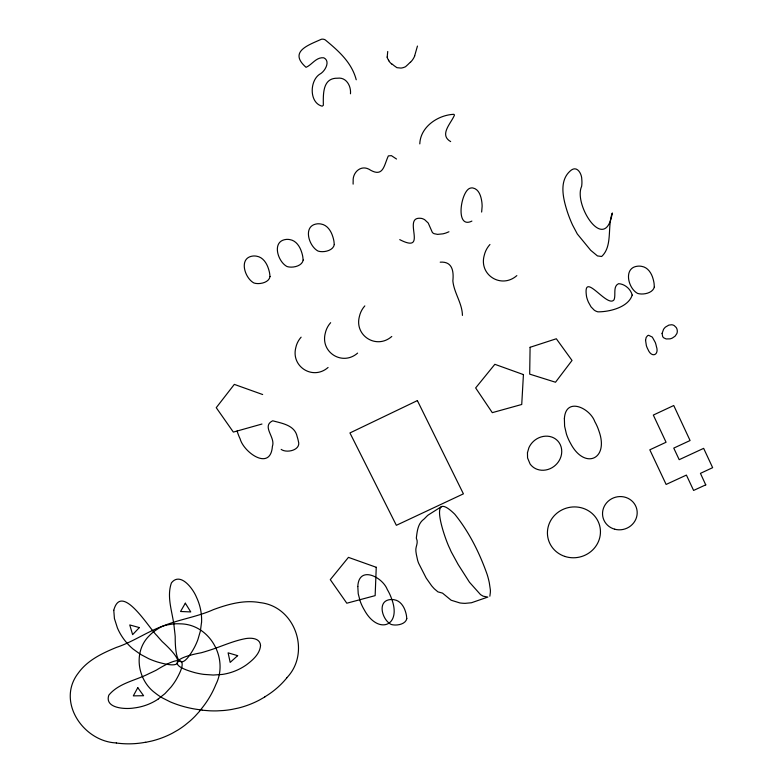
<?xml version="1.0" encoding="UTF-8"?>
<svg xmlns="http://www.w3.org/2000/svg" width="783" height="783" viewBox="0 0 783 783"><rect width="100%" height="100%" fill="white"/><g stroke="black" fill="none" stroke-linecap="round" stroke-linejoin="round"><path stroke-width="1.17" d="M419.796 143.896C420.363 126.758 438.069 114.964 453.895 114.308L454.483 115.032C451.302 123.107 438.744 134.774 450.665 141.596M417.447 46.05L414.638 55.906M201.544 622.231L200.389 631.039L197.874 639.652A75.53 71.723 22.1 0 1 194.321 647.619C178.71 675.886 175.089 656.555 175.206 636.599A206.105 192.706 28.4 0 0 174.335 628.778C173.151 613.627 166.133 597.791 171.438 582.846C180.335 571.629 193 588.659 196.396 597.038A56.484 53.665 20.8 0 1 201.574 622.231M387.732 51.482L387.194 57.081M612.257 213.191C607.099 226.404 612.913 246.146 601.647 256.491L597.458 255.924L590.685 250.286L577.316 233.99L572.569 225.034A140.725 134.099 -44.5 0 1 567.372 211.87C563.124 198.579 558.357 179.953 571.433 169.98C577.502 165.702 581.867 174.227 581.789 179.395A28.051 27.199 -47 0 1 581.622 186.403C573.136 204.627 605.23 254.945 612.257 213.182M481.643 212.056L482.122 206.399A36.517 35.91 -50 0 0 481.829 201.965C481.075 196.484 479.088 189.085 472.756 187.949A6.43 6.293 -50.1 0 0 470.006 188.243C460.796 191.15 454.854 229.605 471.895 221.09M489.855 596.206L490.315 592.711A24.185 23.108 -3.9 0 0 490.364 589.893L489.297 582.709A106.165 101.575 2.6 0 0 488.181 578.02L487.907 577.012A73.064 69.912 -0.1 0 0 487.065 574.223C479.46 552.749 469.105 531.96 454.747 514.186C426.666 486.752 445.136 539.712 449.794 548.521A70.264 67.436 -10.3 0 0 451.292 551.946L458.153 564.494L469.477 582.239L480.517 594.61L483.16 596.186L487.829 597.077L471.454 602.753L465.112 603.35A44.964 43.124 -5 0 1 459.915 602.949L451.145 600.228L442.522 593.123L437.912 591.86L434.389 588.865A72.594 69.677 -7.4 0 1 431.56 585.704L426.206 578.079L418.699 563.378A31.281 30.057 -3.8 0 1 417.633 560.315L416.399 554.658A95.976 91.993 -9.2 0 1 415.92 551.486C415.098 546.475 418.836 543.412 416.331 538.117C417.173 531.265 417.848 523.426 424.034 519.07A63.629 61.886 0.4 0 0 425.658 517.436L426.901 516.173A16.737 16.13 -4 0 1 428.272 514.979L441.837 506.395M286.715 677.863C311.135 652.709 295.299 606.365 260.093 602.626C244.208 599.67 228.186 604.173 213.368 609.644C197.257 616.877 179.561 619.284 163.285 625.911A53.293 50.406 16.7 0 0 158.822 628.23L154.672 630.961A43.956 41.607 17.2 0 0 149.034 635.982C133.032 651.926 137.475 679.947 155.005 692.838A56.112 53.215 17 0 0 162.541 697.996L170.283 701.891A104.942 100.126 16.6 0 0 202.18 710.015M199.685 711.15L195.084 716.21A102.172 96.573 21.3 0 1 189.662 721.339L184.808 725.293A95.369 90.123 20.9 0 1 178.103 729.922L172.573 733.103A93.833 88.665 20.8 0 1 151.677 741.051L145.687 742.333M410.331 62.239L408.726 63.746A23.304 22.697 -68.2 0 0 407.972 64.5L405.555 66.692A4.326 4.209 -71.7 0 1 404.811 67.025L403.813 67.426A13.291 12.929 -72.6 0 1 400.974 68.072L396.932 67.681L393.898 65.537A15.239 14.867 -73.7 0 0 392.9 64.695L391.882 63.971M158.078 699.121L164.988 693.601L171.037 687.053A75.217 71.116 22 0 0 176.009 679.957C192.412 651.495 172.681 659.981 156.346 670.131A210.881 201.603 32.2 0 1 149.181 673.537C135.772 680.535 118.742 682.972 108.798 695.187C104.325 708.449 125.407 709.427 133.991 707.989A56.18 53.087 20.9 0 0 158.097 699.15M264.918 696.909L259.594 699.953A94.469 90.025 16.2 0 1 238.404 708.047L231.983 709.398A96.015 91.513 16.2 0 1 223.615 710.504L217.116 710.876A102.886 98.139 16.4 0 1 209.315 710.778L202.171 710.201M328.077 367.472C313.053 380.646 290.894 366.777 295.778 347.74A23.196 22.942 9.3 0 1 301.112 337.17M357.606 353.104C342.514 366.346 320.276 352.428 325.258 333.294A23.275 23.05 -1.6 0 1 330.651 322.674M391.774 336.475C376.613 349.795 354.268 335.819 359.377 316.577A23.392 23.157 -15.4 0 1 364.829 305.899M516.839 275.606C501.404 289.221 478.687 275.009 484.237 255.395A23.96 23.412 -38 0 1 489.943 244.502M448.953 231.768L446.056 232.952A29.225 28.756 -51.2 0 1 442.855 233.843L437.56 234.381L434.085 233.677A4.992 4.923 -46.2 0 1 432.304 232.326L428.232 223.038L424.67 219.7A13.311 13.145 -47.3 0 0 421.783 218.467C400.632 214.973 429.573 255.004 399.741 239.627M705.796 484.834L693.601 490.442L686.407 475.085L666.127 484.442L649.812 449.814L666.069 442.248L653.316 415.068L673.742 405.516L690.077 440.526L673.762 448.101L679.194 459.68L703.653 448.356L712.647 467.666L700.442 473.363L705.757 484.922M261.962 424.034L233.344 432.079L216.245 407.679L234.323 384.384L262.667 394.534M116.324 742.93C83.429 741.609 56.151 701.617 78.261 673.126C87.432 660.265 102.201 653.257 116.393 647.424C132.533 642.07 146.558 632.087 162.433 626.243A53.264 50.357 17.1 0 1 167.347 624.903L172.368 624.061A43.956 41.597 17.4 0 1 180.188 623.836C209.795 624.061 228.939 658.581 215.902 684.391A104.217 98.541 21.5 0 1 199.528 711.023M440.212 262.168C452.633 261.228 453.817 271.574 452.858 280.891C454.013 292.94 462.224 303.138 462.43 315.412M281.166 449.383C286.686 453.543 301.475 450.078 298.333 441.123A34.266 33.444 16.5 0 0 297.207 436.797C294.868 425.1 282.144 423.427 272.719 420.784C261.17 426.353 275.792 437.237 272.396 446.359C270.517 471.542 243.787 452.545 240.127 438.842A52.363 51.326 14.3 0 1 237.122 431.012M396.521 159.027L391.412 155.651L388.358 155.895C383.876 165.37 383.445 178.475 368.803 169.138C360.356 164.831 352.477 172.847 353.162 181.225A30.566 30.175 -64.6 0 0 353.133 184.132M388.877 60.722L388.437 60.017M356.226 79.768C351.684 62.356 338.422 50.826 325.229 39.884A5.687 5.54 -82.8 0 0 321.343 39.267C308.864 44.983 288.075 51.531 306.045 67.309C312.074 64.774 316.117 56.924 323.771 57.795C330.788 61.074 325.072 71.41 319.944 74.062C309.51 80.483 309.06 102.896 322.175 106.194L323.34 105.304C323.252 94.704 322.302 77.869 337.463 78.212C346.34 76.94 351.244 86.091 350.471 93.794M286.784 677.921A87.882 83.722 15.7 0 1 264.85 696.811M145.658 742.215A87.256 82.381 20.7 0 1 116.315 743.008M414.716 55.945A19.536 18.988 -73.1 0 1 410.409 62.337M391.794 64.089A13.859 13.477 -72.6 0 1 388.789 60.78M388.466 59.997A10.385 10.101 -73 0 1 387.086 57.12M632.184 295.064C628.455 307.308 609.497 311.918 597.928 311.84A11.383 10.991 -33.3 0 1 594.258 310.166L591.048 306.887L588.425 302.179A36.556 35.215 -34.9 0 1 586.604 296.884C582.082 268.696 607.608 309.128 614.126 299.635C616.025 294.633 612.737 286.304 618.59 283.681C624.765 283.945 630.736 289.084 632.184 295.064M645.564 340.36L646.376 345.665A23.324 22.306 -30.9 0 0 648.011 349.502C651.554 358.281 659.521 355.218 656.35 346.331A29.333 28.188 -28.9 0 0 655.302 342.523L652.317 337.101L648.686 335.31A2.584 2.476 -30.6 0 0 647.57 335.701L646.161 337.444L645.564 340.36M270.018 276.556C269.058 282.771 259.193 284.699 254.025 283.025C244.678 278.278 238.277 257.705 252.929 256.031A13.849 13.732 50.5 0 1 256.677 256.207C262.912 257.206 266.68 263.088 268.442 268.667A35.069 34.667 47.8 0 1 269.606 273.169L270.018 276.556M303.168 260.044C302.189 266.289 292.284 268.246 287.087 266.563C277.691 261.767 271.398 241.105 286.089 239.432A13.888 13.82 61.5 0 1 289.857 239.608C296.111 240.606 299.879 246.518 301.621 252.126A35.157 34.902 53.6 0 1 302.767 256.648L303.168 260.044M334.292 244.55C333.284 250.814 323.359 252.792 318.123 251.098C308.678 246.254 302.492 225.504 317.232 223.84A13.937 13.888 -88.2 0 1 321.01 224.016C327.284 225.015 331.052 230.965 332.775 236.593A35.245 35.118 70.4 0 1 333.91 241.135L334.292 244.55M530.091 347.29L529.68 374.127L555.509 382.231L572.021 360.454L556.322 338.765L530.091 347.29M357.811 586.506L358.223 593.72L360.17 601.148A52.813 50.611 0.3 0 0 364.428 610.143C378.003 635.072 402.208 626.39 391.529 598.545A52.402 50.092 6.2 0 0 387.282 589.511C382.476 576.963 358.81 565.013 357.811 586.506M406.788 618.658C405.614 624.531 396.159 625.999 391.226 624.462C382.182 620.156 376.584 600.6 390.6 599.553A13.321 12.734 2.3 0 1 394.221 599.758C400.074 600.669 403.774 606.081 405.398 611.376A33.708 32.181 3.8 0 1 406.446 615.536L406.788 618.658M662.095 333.421L662.663 336.494A4.864 4.659 -31.2 0 0 663.808 337.874L666.167 338.951L669.984 338.863A11.011 10.541 -31.7 0 0 672.362 338.041L675.083 336.181L676.815 333.666A6.704 6.411 -31.5 0 0 677.295 330.817L677.06 329.408A7.36 7.037 -31.4 0 0 676.179 327.48L674.202 325.581A6.156 5.882 -31.5 0 0 671.638 324.759L668.839 325.111L665.56 327.02A10.698 10.228 -31.2 0 0 663.534 329.369L662.095 333.421M376.251 567.284L375.145 595.638L346.81 603.213L330.289 579.655L348.435 557.369L376.251 567.284M113.77 610.27L114.426 618.56L117.421 627.956A56.582 53.9 19.5 0 0 132.944 648.941L140.46 654.324L148.75 658.709A75.824 72.388 19.3 0 0 157.305 661.958C189.78 671.462 177.741 655.684 162.257 641.639A211.498 205.019 8.2 0 1 156.894 635.571C149.612 629.043 121.443 581.407 113.77 610.27M260.543 645.486C259.927 653.864 252.86 659.981 246.596 664.718A56.562 53.9 16.2 0 1 222.46 674.417L213.26 675.044L203.923 674.398A75.794 72.398 16.6 0 1 194.938 672.666C162.443 663.7 180.638 656.575 201.3 652.748A211.948 204.823 29.4 0 0 209.022 650.409C220.718 646.748 231.915 641.434 243.953 638.938C249.748 637.558 260.064 637.489 260.543 645.486M564.377 418.651L564.612 426.226L566.422 434.017A55.055 52.794 -23.3 0 0 570.592 443.432C584.51 470.064 609.213 459.543 598.966 431.09A54.399 52.441 -17.4 0 0 594.816 421.636C589.981 408.041 565.688 396.452 564.377 418.651M654.334 286.901C653.002 293.204 643.049 295.103 637.656 293.439C627.986 288.398 623.053 267.483 637.812 266.171A14.3 13.751 -35.6 0 1 641.649 266.357C647.893 267.306 651.593 273.296 653.1 278.944A36.126 34.804 -34.6 0 1 654.079 283.485L654.334 286.901M523.426 374.587L521.732 404.478L492.292 412.651L475.653 387.937L494.846 364.31L523.426 374.587M527.458 452.711L527.566 457.938L530.091 463.986A15.337 14.779 -16.5 0 0 537.236 469.35C542.815 471.327 549.206 469.986 553.884 466.492A19.8 19.095 -16.8 0 0 560.119 458.809C562.527 453.641 562.351 447.191 559.003 442.473A15.347 14.789 -17.1 0 0 551.839 437.071C546.24 435.084 539.82 436.444 535.132 439.968A19.8 19.076 -16.8 0 0 528.907 447.69L527.458 452.711M137.788 687.68L133.316 695.862L143.602 695.725L137.788 687.68M185.326 603.204L180.55 611.484L190.749 611.934L185.326 603.204M139.364 627.584L132.63 634.631L129.753 624.951L139.364 627.584M237.65 655.665L230.173 662.398L228.107 652.836L237.65 655.665M417.378 400.593L349.942 432.94L396.355 525.305L463.409 493.848L417.378 400.593M614.714 529.21A17.402 16.56 -16.9 0 0 636.765 509.087A17.402 16.56 -16.9 0 0 608.097 501.296A17.402 16.56 -16.9 0 0 614.714 529.21M564.846 556.419A26.583 25.369 -13.5 0 0 600.052 527.419A26.583 25.369 -13.5 0 0 556.909 513.198A26.583 25.369 -13.5 0 0 564.846 556.419"/></g></svg>
